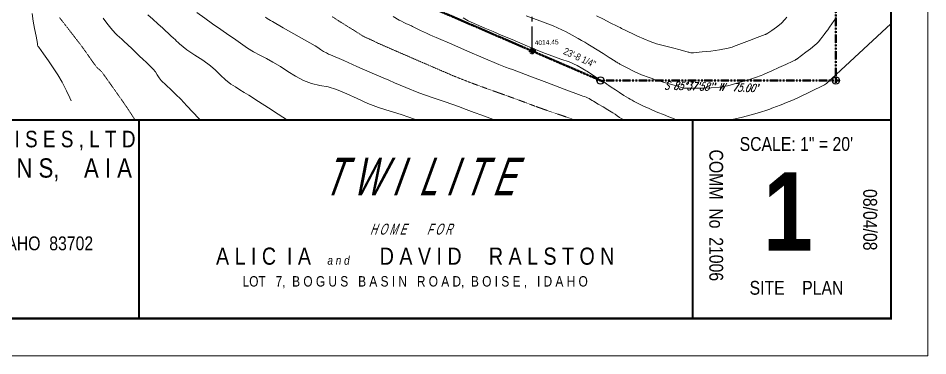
# Model space of a CAD drawing. Header units: inches. Extents: x 2775 to 17527, y 515 to 14737.
# Drawn here: x 6901 to 10382, y 515 to 1807 of the extents above; entities that cross this region are included whole.
import ezdxf

# ---------------------------------------------------------------- set-up
doc = ezdxf.new("R2010")
doc.units = ezdxf.units.IN
doc.header["$LTSCALE"] = 0.5
doc.header["$MEASUREMENT"] = 0
for name, pattern in [('CENTER', [2, 1.25, -0.25, 0.25, -0.25]), ('HIDDEN', [0.375, 0.25, -0.125]), ('HIDDEN2', [0.1875, 0.125, -0.0625]), ('PHANTOM', [2.5, 1.25, -0.25, 0.25, -0.25, 0.25, -0.25])]:
    doc.linetypes.add(name, pattern=pattern)
doc.layers.get('0').update_dxf_attribs({"linetype": 'CONTINUOUS'})
for name, color, linetype, lineweight in [('CONTROL', 6, 'CENTER', 25), ('LAYOUT', 6, 'CENTER', 25), ('V-BNDY', 3, 'PHANTOM', 40), ('VX-TOPO-MAJR', 1, 'HIDDEN', 20), ('VX-TOPO-MINR', 7, 'CONTINUOUS', 5)]:
    doc.layers.add(name, color=color, linetype=linetype, lineweight=lineweight)
for name, color, linetype in [('TEXT', 7, 'CONTINUOUS'), ('TITLE BLOCK', 7, 'CONTINUOUS'), ('VX-PINS', 7, 'HIDDEN2')]:
    doc.layers.add(name, color=color, linetype=linetype)
doc.styles.add('ARCH ENT', font='technical.ttf', dxfattribs={"height": 2})
doc.styles.add('ARCHENTLTD', font='technical.ttf', dxfattribs={"height": 6})
doc.styles.add('EXIST', font='romans.shx', dxfattribs={"width": 0.75, "oblique": 20, "height": 12})
doc.styles.add('SPHAND', font='SPHAND', dxfattribs={"bigfont": 'SPHAND'})

# ---------------------------------------------------------------- blocks, each defined once
blk = doc.blocks.new('F-LGPIN')
at = {"linetype": 'Continuous'}
blk.add_circle((0, 0), 0.0391, dxfattribs=at)

msp = doc.modelspace()

# ---------------------------------------------------------------- linework, layer by layer
at = {"layer": 'LAYOUT', "color": 6, "ltscale": 150}
msp.add_line((8868.3445, 1680.8833), (8868.2786, 2085.8929), dxfattribs=at)
msp.add_circle((8868.3445, 1680.8833), 6.0001, dxfattribs=at)
at = {"layer": 'LAYOUT', "color": 30, "lineweight": 106, "ltscale": 150}
msp.add_circle((8868.3445, 1680.8827), 6.0001, dxfattribs=at)
at = {"layer": 'TITLE BLOCK', "color": 7, "linetype": 'Continuous', "lineweight": 0, "ltscale": 0.5}
for p, q in [((10381.6051, 8675.2015, 48504.8648), (10381.6051, 515.3065, 48504.8648)), ((10381.6051, 515.3065, 48504.8648), (5101.5104, 515.3065, 48504.8648))]:
    msp.add_line(p, q, dxfattribs=at)
at = {"layer": 'TITLE BLOCK', "color": 7, "linetype": 'Continuous', "lineweight": 30, "ltscale": 0.5, "const_width": 7.9057, "elevation": 48504.8648}
for points in [[(5401.2923, 1417.0144), (10240.407, 1417.0144), (10240.407, 658.0646), (5244.2686, 658.0646), (5244.2686, 8458.2136), (10240.407, 8458.2136), (10240.407, 1417.0144)], [(7362.9436, 1417.0144), (7362.9436, 658.0646)], [(9481.6186, 1417.0144), (9481.6186, 658.0646)]]:
    msp.add_lwpolyline(points, dxfattribs=at)
at = {"layer": 'V-BNDY'}
for p, q in [((7929.7735, 2085.8127), (9142.2243, 1562.7229)), ((10029.3272, 2086.1549), (10029.3272, 1554.2301)), ((10043.3911, 1568.294), (9115.2475, 1568.294))]:
    msp.add_line(p, q, dxfattribs=at)
at = {"layer": 'VX-TOPO-MAJR'}
for points in [[(9032.7126, 1417.0008), (9000.7437, 1427.9642), (8941.8933, 1447.6471), (8883.4318, 1468.4207), (8870.5369, 1473.2752), (8857.6443, 1478.1369), (8844.7504, 1482.9953), (8831.8517, 1487.8398), (8765.2823, 1512.0651), (8698.5169, 1535.782), (8631.9849, 1560.102), (8566.1154, 1586.1367), (8560.6767, 1588.4374), (8555.2564, 1590.7789), (8549.8438, 1593.138), (8544.4287, 1595.4917), (8477.7383, 1624.2977), (8411.0521, 1653.1089), (8344.4004, 1682.0015), (8277.814, 1711.0518), (8276.6592, 1711.5974), (8275.5252, 1712.1869), (8274.3962, 1712.787), (8273.2563, 1713.3649), (8266.4994, 1716.6127), (8259.7325, 1719.8403), (8252.9593, 1723.0544), (8246.1837, 1726.2622), (8240.0651, 1728.9865), (8233.8882, 1731.59), (8227.7683, 1734.3095), (8221.8206, 1737.3821), (8215.8682, 1740.953), (8210.0281, 1744.6955), (8204.2276, 1748.4975), (8198.3942, 1752.2468), (8177.14, 1765.5003), (8155.8436, 1778.693), (8134.5601, 1791.9083), (8113.3446, 1805.2296), (8103.0822, 1812.4318)], [(7059.4783, 1808.5758), (7061.714, 1805.7331), (7080.6548, 1781.5064), (7099.5213, 1757.2224), (7118.3467, 1732.9077), (7137.1642, 1708.5889), (7153.1892, 1686.9385), (7168.6434, 1664.8591), (7184.0706, 1642.7617), (7200.014, 1621.0576), (7205.1378, 1615.5593), (7210.8998, 1610.6243), (7216.6297, 1605.6642), (7221.6575, 1600.0905), (7226.6185, 1593.2902), (7231.5518, 1586.47), (7236.4605, 1579.6317), (7241.3475, 1572.7772), (7257.2008, 1550.4564), (7273.036, 1528.1253), (7288.8508, 1505.7818), (7304.6431, 1483.424), (7322.6906, 1456.798), (7340.0515, 1429.7136), (7348.0607, 1417.0008)]]:
    msp.add_lwpolyline(points, dxfattribs=at)
at = {"layer": 'VX-TOPO-MINR'}
for points in [[(7103.5375, 1490.6066), (7098.6067, 1501.8353), (7086.1853, 1528.8319), (7069.83, 1561.562), (7053.0973, 1589.9913), (7034.8358, 1616.6458), (7016.5294, 1643.3122), (6998.0968, 1669.9107), (6979.4566, 1696.3619), (6978.9807, 1697.028), (6978.5034, 1697.693), (6978.0253, 1698.3572), (6977.5471, 1699.0212), (6977.0575, 1699.6039), (6976.5288, 1700.1604), (6976.0449, 1700.7451), (6975.6899, 1701.4124), (6975.1772, 1703.3688), (6974.9232, 1705.363), (6974.7622, 1707.3704), (6974.5287, 1709.3664), (6969.387, 1738.0023), (6963.8963, 1766.6076), (6958.8511, 1795.254), (6955.0456, 1824.0132)], [(7932.2031, 1417.0008), (7896.2355, 1439.4135), (7858.4437, 1463.5122), (7820.7668, 1487.7124), (7782.9876, 1511.7729), (7766.002, 1522.448), (7748.9972, 1533.0988), (7732.0036, 1543.7712), (7715.0516, 1554.5113), (7694.1939, 1570.3803), (7675.076, 1588.5367), (7656.3572, 1607.2218), (7636.6964, 1624.6769), (7607.2146, 1645.8608), (7576.64, 1665.7227), (7546.4742, 1686.1044), (7518.2189, 1708.8476), (7512.6269, 1714.0604), (7507.0922, 1719.3344), (7501.5607, 1724.6115), (7495.9783, 1729.8336), (7485.4937, 1739.4866), (7475.0083, 1749.1394), (7464.5096, 1758.7779), (7453.9846, 1768.3878), (7435.1303, 1785.4409), (7416.209, 1802.4192), (7397.2671, 1819.3756)], [(7584.8935, 1828.7446), (7614.757, 1806.3375), (7645.186, 1784.768), (7675.8838, 1763.5878), (7706.5541, 1742.3489), (7724.4126, 1729.7655), (7742.2681, 1717.187), (7760.2206, 1704.7476), (7778.3702, 1692.5811), (7801.9859, 1678.2064), (7826.2607, 1664.9406), (7850.7553, 1652.0604), (7875.0306, 1638.842), (7904.4252, 1621.3742), (7933.467, 1603.2664), (7962.6474, 1585.3478), (7992.4576, 1568.4474), (8022.7698, 1556.6752), (8054.8783, 1549.619), (8087.3545, 1543.4814), (8118.77, 1534.465), (8158.9719, 1517.4183), (8198.682, 1498.8889), (8238.5677, 1480.7618), (8279.2961, 1464.9222), (8308.4166, 1455.5835), (8337.7481, 1446.8325), (8367.0691, 1438.045), (8396.158, 1428.5967), (8428.3059, 1417.0008)], [(8726.8557, 1417.0008), (8705.8155, 1424.2425), (8675.7374, 1435.1842), (8645.7169, 1446.2837), (8615.7127, 1457.4263), (8585.6837, 1468.4975), (8535.2956, 1486.1967), (8484.7129, 1503.3969), (8434.4013, 1521.2849), (8384.8269, 1541.0474), (8362.9351, 1550.5009), (8341.0642, 1559.9995), (8319.2009, 1569.5142), (8297.332, 1579.0165), (8247.1726, 1600.765), (8197.012, 1622.5107), (8146.851, 1644.2561), (8096.6909, 1666.0035), (8092.5331, 1667.812), (8088.3887, 1669.6499), (8084.2703, 1671.5474), (8080.1908, 1673.5345), (8069.0798, 1679.8529), (8058.4011, 1686.9082), (8047.8189, 1694.1286), (8036.9973, 1700.9421), (7996.3178, 1724.1888), (7955.4381, 1747.1137), (7914.5689, 1770.0749), (7873.9209, 1793.4308), (7867.0946, 1797.4244), (7860.2994, 1801.4682), (7853.5814, 1805.6374), (7846.9864, 1810.007)], [(9218.0173, 1417.0008), (9210.4743, 1421.536), (9201.7834, 1427.2801), (9193.325, 1433.3792), (9184.8581, 1439.4624), (9176.1414, 1445.1585), (9157.7281, 1456.152), (9139.2503, 1467.0406), (9120.7574, 1477.9017), (9102.2988, 1488.8126), (9096.708, 1492.2695), (9091.1655, 1495.8057), (9085.5655, 1499.2536), (9079.8022, 1502.4456), (9073.9069, 1505.0152), (9067.8103, 1507.0707), (9061.6463, 1508.9564), (9055.5489, 1511.0167), (8989.7574, 1535.7849), (8923.9774, 1560.5904), (8858.1909, 1585.3788), (8792.3797, 1610.0958), (8779.3797, 1614.8266), (8766.3415, 1619.4582), (8753.3488, 1624.2075), (8740.4854, 1629.2917), (8680.1779, 1654.8033), (8620.073, 1680.7673), (8560.0551, 1706.9271), (8500.0083, 1733.026), (8487.8798, 1738.2648), (8475.752, 1743.5045), (8463.6305, 1748.759), (8451.5208, 1754.0422), (8441.1017, 1758.9683), (8430.8708, 1764.2906), (8420.6833, 1769.7068), (8410.3948, 1774.9147), (8406.1613, 1776.9458), (8401.9228, 1778.9666), (8397.6812, 1780.9809), (8393.4386, 1782.9926), (8384.7951, 1786.94), (8376.0991, 1790.7741), (8367.4426, 1794.6977), (8358.9178, 1798.9133), (8335.5514, 1812.5677)], [(10031.485, 1811.7182), (10023.1229, 1798.3479), (10014.6157, 1785.0656), (10005.9107, 1771.8927), (9999.1037, 1762.2832), (9991.9482, 1752.9426), (9984.5903, 1743.7479), (9977.1763, 1734.5758), (9970.6833, 1726.2367), (9964.1462, 1717.9209), (9957.183, 1710.0424), (9949.4114, 1703.0155), (9932.4593, 1689.9679), (9915.422, 1677.0581), (9898.3587, 1664.1947), (9881.3289, 1651.2868), (9880.2884, 1650.4292), (9879.2667, 1649.5419), (9878.2097, 1648.7104), (9877.0635, 1648.0197), (9873.9875, 1646.5584), (9870.8908, 1645.1504), (9867.7861, 1643.7634), (9864.6859, 1642.3651), (9837.9822, 1630.1485), (9811.28, 1617.9286), (9784.5764, 1605.7107), (9757.8686, 1593.5004), (9750.9232, 1590.5114), (9743.8745, 1587.7718), (9736.7576, 1585.1896), (9729.6079, 1582.6727), (9703.6944, 1573.945), (9677.6341, 1565.8478), (9651.3925, 1558.2486), (9624.9349, 1551.0148), (9614.996, 1548.5186), (9605.0102, 1546.3553), (9594.9744, 1544.5708), (9584.8853, 1543.2106), (9553.2639, 1540.4825), (9521.501, 1539.0712), (9489.6614, 1538.5461), (9457.8097, 1538.4769), (9455.3349, 1538.4473), (9452.8591, 1538.4418), (9450.396, 1538.5889), (9447.9595, 1539.017), (9443.8225, 1540.1235), (9439.7392, 1541.3088), (9435.6799, 1542.5378), (9431.6149, 1543.7751), (9402.5196, 1552.5017), (9373.4513, 1561.2487), (9344.4385, 1570.1943), (9315.5097, 1579.5164), (9286.6915, 1590.297), (9258.6033, 1602.8655), (9231.0298, 1616.6468), (9203.7555, 1631.0661), (9200.6388, 1632.7358), (9197.5401, 1634.4286), (9194.4764, 1636.1772), (9191.4645, 1638.0139), (9189.9027, 1639.0063), (9188.3416, 1639.9997), (9186.7806, 1640.9931), (9185.219, 1641.9856), (9162.3282, 1656.5392), (9139.4411, 1671.0981), (9116.5326, 1685.6245), (9093.5773, 1700.0807), (9081.2455, 1707.5431), (9068.7452, 1714.7227), (9056.1708, 1721.7791), (9043.6168, 1728.872), (9032.2956, 1735.3272), (9020.9516, 1741.7397), (9009.5834, 1748.1077), (8998.1898, 1754.4295), (8948.4256, 1777.4961), (8896.6757, 1796.4832), (8845.0494, 1815.6928)], [(9841.6313, 1810.6336), (9835.5732, 1802.7244), (9820.3647, 1786.6677), (9802.914, 1772.8741), (9784.4319, 1760.1166), (9766.1289, 1747.1676), (9765.8279, 1746.9255), (9765.5292, 1746.6797), (9765.2184, 1746.4555), (9764.8812, 1746.2783), (9763.5251, 1745.7365), (9762.1637, 1745.2125), (9760.7997, 1744.6972), (9759.4354, 1744.1813), (9729.169, 1732.6586), (9698.9018, 1721.1494), (9668.6228, 1709.6632), (9638.3213, 1698.2099), (9633.2759, 1696.4024), (9628.1764, 1694.767), (9623.014, 1693.3035), (9617.7801, 1692.0113), (9584.6154, 1685.5828), (9551.2913, 1680.9399), (9517.8748, 1677.3495), (9484.4328, 1674.0783), (9482.77, 1673.8711), (9481.1022, 1673.6707), (9479.4312, 1673.6086), (9477.7591, 1673.8166), (9474.3276, 1674.6465), (9470.9676, 1675.5128), (9467.6368, 1676.3975), (9464.2929, 1677.2824), (9434.2127, 1685.0549), (9404.1332, 1692.7889), (9374.0894, 1700.679), (9344.1162, 1708.9192), (9319.319, 1717.268), (9295.174, 1727.4284), (9271.3718, 1738.5166), (9247.603, 1749.6488), (9239.4281, 1753.3604), (9231.266, 1757.0893), (9223.1392, 1760.8893), (9215.0699, 1764.8145), (9209.5037, 1767.6743), (9203.9794, 1770.6134), (9198.455, 1773.551), (9192.8883, 1776.4063), (9166.6294, 1789.4042), (9140.3238, 1802.3083), (9113.9827, 1815.1397)], [(9841.6313, 1810.6336), (9835.5732, 1802.7244), (9820.3647, 1786.6677), (9802.914, 1772.8741), (9784.4319, 1760.1166), (9766.1289, 1747.1676), (9765.8279, 1746.9255), (9765.5292, 1746.6797), (9765.2184, 1746.4555), (9764.8812, 1746.2783), (9763.5251, 1745.7365), (9762.1637, 1745.2125), (9760.7997, 1744.6972), (9759.4354, 1744.1813), (9729.169, 1732.6586), (9698.9018, 1721.1494), (9668.6228, 1709.6632), (9638.3213, 1698.2099), (9633.2759, 1696.4024), (9628.1764, 1694.767), (9623.014, 1693.3035), (9617.7801, 1692.0113), (9584.6154, 1685.5828), (9551.2913, 1680.9399), (9517.8748, 1677.3495), (9484.4328, 1674.0783), (9482.77, 1673.8711), (9481.1022, 1673.6707), (9479.4312, 1673.6086), (9477.7591, 1673.8166), (9474.3276, 1674.6465), (9470.9676, 1675.5128), (9467.6368, 1676.3975), (9464.2929, 1677.2824), (9434.2127, 1685.0549), (9404.1332, 1692.7889), (9374.0894, 1700.679), (9344.1162, 1708.9192), (9319.319, 1717.268), (9295.174, 1727.4284), (9271.3718, 1738.5166), (9247.603, 1749.6488), (9239.4281, 1753.3604), (9231.266, 1757.0893), (9223.1392, 1760.8893), (9215.0699, 1764.8145), (9209.5037, 1767.6743), (9203.9794, 1770.6134), (9198.455, 1773.551), (9192.8883, 1776.4063), (9166.6294, 1789.4042), (9140.3238, 1802.3083), (9113.9827, 1815.1397)], [(7597.5352, 1417.0008), (7592.0109, 1422.9097), (7569.0819, 1447.3953), (7546.1393, 1471.8678), (7523.1897, 1496.3321), (7504.8511, 1514.8072), (7485.8659, 1532.6496), (7466.8377, 1550.4452), (7448.3704, 1568.7798), (7440.1664, 1579.0983), (7433.0442, 1590.329), (7425.8592, 1601.502), (7417.4675, 1611.6473), (7404.6031, 1624.3397), (7391.6621, 1636.953), (7378.6442, 1649.4872), (7365.5497, 1661.9424), (7350.5696, 1676.0983), (7335.5837, 1690.2464), (7320.5912, 1704.3865), (7305.5917, 1718.5181), (7297.0654, 1726.2371), (7288.4037, 1733.8106), (7279.8637, 1741.5164), (7271.702, 1749.6322), (7255.7045, 1768.1354), (7240.7608, 1787.49), (7226.1499, 1807.1139)], [(9418.7953, 1418.7811), (9416.3563, 1419.4459), (9413.9562, 1420.2701), (9411.5839, 1421.1766), (9390.6288, 1429.4331), (9369.7932, 1437.8363), (9349.0608, 1446.4496), (9328.415, 1455.3365), (9312.4986, 1462.3438), (9296.6455, 1469.455), (9280.8936, 1476.786), (9265.2809, 1484.4525), (9257.7743, 1488.3819), (9250.3708, 1492.485), (9243.0529, 1496.7376), (9235.803, 1501.1155), (9219.1099, 1511.4546), (9202.5099, 1521.921), (9185.9965, 1532.5155), (9169.5632, 1543.2393), (9161.4388, 1548.784), (9153.414, 1554.4767), (9145.3612, 1560.1257), (9137.1525, 1565.5392), (9134.1209, 1567.3893), (9131.0567, 1569.186), (9127.9832, 1570.9667), (9124.924, 1572.7685), (9103.7274, 1586.11), (9082.7913, 1599.8879), (9061.6549, 1613.3584), (9039.8575, 1625.7777), (9009.4791, 1639.399), (8978.0689, 1650.5287), (8946.38, 1660.9966), (8915.1656, 1672.6325), (8873.7593, 1689.9393), (8832.3653, 1707.2818), (8790.9862, 1724.6676), (8749.6249, 1742.1042), (8717.9134, 1755.5069), (8686.2418, 1768.9926), (8654.6493, 1782.666), (8623.1746, 1796.6321), (8616.5354, 1800.0824), (8610.1535, 1804.0235), (8603.8301, 1808.0773)], [(10240.4383, 1785.2785), (9997.0141, 1559.7548), (9993.9414, 1557.345), (9990.0466, 1554.535), (9986.3332, 1552.3122), (9978.4999, 1548.4997), (9970.6668, 1544.6882), (9962.8327, 1540.8791), (9954.9963, 1537.0742), (9936.5875, 1528.1336), (9918.1809, 1519.1902), (9899.766, 1510.2624), (9881.3324, 1501.3689), (9861.1701, 1492.251), (9840.6957, 1483.8398), (9820.0702, 1475.7664), (9799.4547, 1467.6619), (9792.1485, 1464.7512), (9784.8285, 1461.8879), (9777.4805, 1459.0886), (9770.0901, 1456.3699), (9738.0311, 1445.7061), (9705.5999, 1436.38), (9672.8903, 1427.9625), (9639.9963, 1420.0247), (9639.1823, 1419.8418), (9638.3657, 1419.6781), (9637.5466, 1419.5304), (9636.7252, 1419.3959), (9622.5572, 1417.2829)]]:
    msp.add_lwpolyline(points, dxfattribs=at)

# ---------------------------------------------------------------- block references
at = {"layer": 'VX-PINS', "rotation": 4.367222222222222}
for p, xscale, yscale, zscale in [((9129.3112, 1568.294, -44590.3909), 360, 360, 360), ((10029.3272, 1568.294, -44590.3909), 360.0064188206338, 360.0064188206339, 360.0064188206338)]:
    msp.add_blockref('F-LGPIN', p, dxfattribs=dict(at, xscale=xscale, yscale=yscale, zscale=zscale))

# ---------------------------------------------------------------- texts
at = {"layer": 'CONTROL', "color": 6, "style": 'SPHAND', "width": 0.92}
msp.add_text('4014.45', height=17.99928, rotation=2.035524, dxfattribs=at).set_placement((8877.8453, 1703.6388, -4026.6127))
at = {"layer": 'TEXT', "color": 6, "insert": (9114.3652, 1641.0261), "char_height": 36, "attachment_point": 3, "rotation": 335.4238889, "style": 'ARCHENTLTD'}
msp.add_mtext('{\\H0.75x;23\'-8 1/4"\\P}\\P  ', dxfattribs=at)
at = {"layer": 'TEXT'}
for s, insert, char_height, attachment_point, rotation, style in [("S 85°37'58'' W  75.00'\\P   ", (9373.9402, 1564.5473), 30.000535, 1, 358.3627778, 'EXIST'), ('COMM  No  21006', (9571.6106, 1052.6625), 52.704843, 5, 270, 'ARCH ENT'), ('08/04/08', (10160.5673, 1035.4954), 52.70484, 5, 270, 'ARCH ENT')]:
    msp.add_mtext(s, dxfattribs=dict(at, insert=insert, char_height=char_height, attachment_point=attachment_point, rotation=rotation, style=style))
at = {"layer": 'TEXT', "style": 'ARCH ENT'}
for s, insert, char_height, attachment_point in [('        R C H I T E C T U R A L    E N T E R P R I S E S , L T D\\P{\\H1.167x;        RTHUR    D E N N I S    S T E V E N S,    A I A\\P\\H0.7145x;ARCHITECT\\P\\P111  BROADWAY,  SUITE  133-179,  BOISE,  IDAHO  83702\\P\\H0.5999x;PH:  (208) 850-2579          E-MAIL:  archentltd@gmail.com}', (6363.6891, 1376.0653), 63.245811, 2), ('SCALE: 1" = 20\'  ', (9878.5919, 1325.1458), 52.704843, 5), ('{\\fTechnical|b1|i0|c0|p34;1}', (9846.6236, 1217.0033), 300.005349, 2), ('\\P\\P{\\H0.7848x;A L I C  I A   \\fTechnical|b0|i1|c0|p34;\\H0.5097x;a\\fTechnical|b0|i0|c0|p34; \\fTechnical|b0|i1|c0|p34;n\\fTechnical|b0|i0|c0|p34; \\fTechnical|b0|i1|c0|p34;d \\H1.962x; \\fTechnical|b0|i0|c0|p34;    D A V I D     R A L S T O N\\P\\H0.6046x;LOT   7,  B O G U S   B A S I N   R O A D,  B O I S E ,   I D A H O}', (8420.1975, 990.4137), 83.5888718, 5), ('SITE    PLAN', (9879.1046, 774.9837), 52.704843, 5)]:
    msp.add_mtext(s, dxfattribs=dict(at, insert=insert, char_height=char_height, attachment_point=attachment_point))
at = {"layer": 'TEXT', "style": 'EXIST'}
for s, insert, char_height, width, attachment_point in [('{\\fTechnical|b0|i0|c0|p34;T W I  L I T E}', (8431.1697, 1273.0857), 144, 2244.856053, 2), ('{\\fTechnical|b0|i0|c0|p34;H O M E        F O R}', (8403.5149, 999.4474), 41.794436, 491.715718, 5)]:
    msp.add_mtext(s, dxfattribs=dict(at, insert=insert, char_height=char_height, width=width, attachment_point=attachment_point))

doc.saveas('drawing.dxf')
